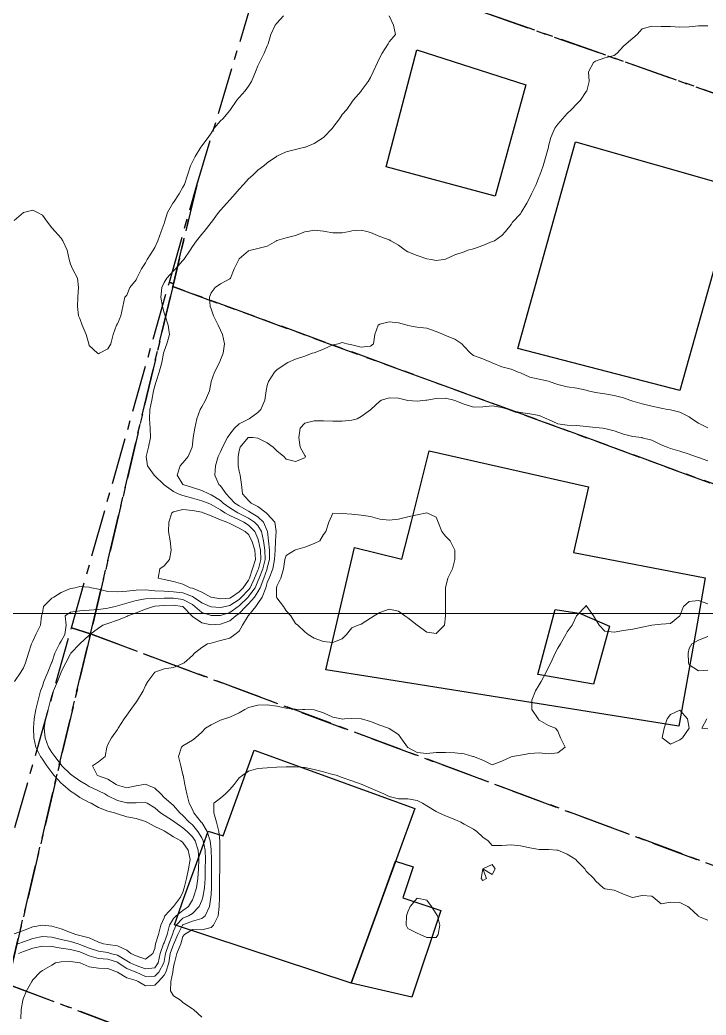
# Model space of a CAD drawing. Header units: centimetres. Extents: x 0 to 642158, y -847 to 649707.
# Drawn here: x 617885.6 to 617922.2, y 621166 to 621219 of the extents above; entities that cross this region are included whole.
import ezdxf

# ---------------------------------------------------------------- set-up
doc = ezdxf.new("R2010")
doc.units = ezdxf.units.CM
doc.header["$MEASUREMENT"] = 0
doc.linetypes.add('CENTERX2', pattern=[4, 2.5, -0.5, 0.5, -0.5])
doc.layers.add('MEV_grille', color=254, linetype='Continuous', lineweight=9)
doc.layers.add('WAL_topographie 0.5', color=253, linetype='Continuous', lineweight=20)
doc.layers.add('SPW_batiments', color=7, linetype='Continuous')
doc.layers.add('SPW_parcellaire cadastral', color=7, linetype='CENTERX2', lineweight=25, true_color=0xff0542)

# ---------------------------------------------------------------- blocks, each defined once
blk = doc.blocks.new('*U114')
at = {"layer": 'MEV_grille', "transparency": 33554687}
blk.add_lwpolyline([(-1338.461, 0), (1338.461, 0)], dxfattribs=at)
blk = doc.blocks.new('*U115')
at = {"layer": 'MEV_grille', "color": 0, "linetype": 'ByBlock', "lineweight": -2, "transparency": 16777216}
blk.add_blockref('*U114', (0, -1200), dxfattribs=at)

msp = doc.modelspace()

# ---------------------------------------------------------------- linework, layer by layer
at = {"layer": 'SPW_batiments'}
for points in [[(617912.541, 621215.564), (617910.908, 621209.63), (617905.091, 621211.196), (617906.724, 621217.429), (617912.541, 621215.564)], [(617923.792, 621210.065), (617920.759, 621199.265), (617912.109, 621201.497), (617915.191, 621212.53), (617923.792, 621210.065)], [(617915.081, 621190.621), (617922.105, 621189.274), (617921.598, 621186.416), (617920.702, 621181.368), (617913.252, 621182.553), (617904.347, 621183.969), (617901.875, 621184.362), (617903.407, 621190.884), (617905.927, 621190.265), (617906.433, 621192.28), (617907.377, 621196.042), (617915.875, 621194.124), (617915.081, 621190.621)], [(617915.125, 621187.435), (617915.394, 621187.397), (617916.994, 621186.697), (617916.145, 621183.597), (617913.175, 621184.114), (617914.094, 621187.58), (617915.125, 621187.435)], [(617906.612, 621176.979), (617904.796, 621171.996), (617903.23, 621167.663), (617893.796, 621170.778), (617894.01, 621171.379), (617894.229, 621171.995), (617895.414, 621175.261), (617895.596, 621175.762), (617896.396, 621175.512), (617898.045, 621180.078), (617906.612, 621176.979)], [(617905.59, 621174.174), (617906.526, 621173.856), (617905.977, 621172.209), (617908.003, 621171.533), (617906.466, 621166.919), (617903.23, 621167.663), (617904.796, 621171.996), (617905.59, 621174.174)]]:
    msp.add_lwpolyline(points, dxfattribs=at)
at = {"layer": 'SPW_parcellaire cadastral'}
for points in [[(617943.217, 621207.865), (617898.961, 621223.414), (617903.723, 621239.607), (617950.76, 621226.214)], [(617935.661, 621189.483), (617893.704, 621204.806), (617893.74, 621204.957), (617894.986, 621210.211), (617898.961, 621223.414), (617943.217, 621207.865)], [(617893.74, 621204.957), (617893.524, 621205.043), (617894.986, 621210.211), (617893.74, 621204.957)], [(617893.74, 621204.957), (617893.704, 621204.806), (617889.316, 621186.281), (617888.304, 621186.608), (617893.524, 621205.043), (617893.74, 621204.957)], [(617928.377, 621171.764), (617889.316, 621186.281), (617893.704, 621204.806), (617935.661, 621189.483)], [(617883.109, 621168.26), (617888.304, 621186.608), (617889.316, 621186.281), (617884.885, 621167.609), (617883.109, 621168.26)], [(617921.073, 621153.996), (617884.885, 621167.609), (617889.316, 621186.281), (617928.377, 621171.764)], [(617913.791, 621136.281), (617880.454, 621148.92), (617884.885, 621167.609), (617921.073, 621153.996)]]:
    msp.add_lwpolyline(points, dxfattribs=at)
at = {"layer": 'WAL_topographie 0.5'}
for points in [[(617885.25, 621208.337), (617885.75, 621208.75), (617885.75, 621208.75), (617886.25, 621208.89), (617886.483, 621208.75), (617886.75, 621208.612), (617887.026, 621208.25), (617887.25, 621207.946), (617887.427, 621207.75), (617887.75, 621207.38), (617887.847, 621207.25), (617888.068, 621206.75), (617888.185, 621206.25), (617888.25, 621206), (617888.355, 621205.75), (617888.625, 621205.25), (617888.675, 621204.75), (617888.638, 621204.25), (617888.622, 621203.75), (617888.686, 621203.25), (617888.75, 621203.1), (617888.88, 621202.75), (617889.083, 621202.25), (617889.221, 621201.75), (617889.25, 621201.662), (617889.687, 621201.25), (617889.75, 621201.22), (617889.796, 621201.25), (617890.25, 621201.483), (617890.399, 621201.75), (617890.534, 621202.25), (617890.706, 621202.75), (617890.75, 621202.826), (617890.942, 621203.25), (617891.045, 621203.75), (617891.144, 621204.25), (617891.25, 621204.347), (617891.417, 621204.75), (617891.75, 621205.17), (617891.781, 621205.25), (617892.04, 621205.75), (617892.25, 621206.077), (617892.341, 621206.25), (617892.657, 621206.75), (617892.75, 621206.891), (617892.903, 621207.25), (617893.086, 621207.75), (617893.25, 621208.177), (617893.27, 621208.25), (617893.43, 621208.75), (617893.716, 621209.25), (617893.75, 621209.296), (617894.052, 621209.75), (617894.25, 621210.114), (617894.326, 621210.25), (617894.487, 621210.75), (617894.655, 621211.25), (617894.75, 621211.458), (617894.898, 621211.75), (617895.195, 621212.25), (617895.25, 621212.321), (617895.59, 621212.75), (617895.75, 621212.986), (617895.923, 621213.25), (617896.25, 621213.641), (617896.372, 621213.75), (617896.75, 621214.199), (617896.792, 621214.25), (617897.115, 621214.75), (617897.25, 621214.894), (617897.563, 621215.25), (617897.75, 621215.495), (617897.909, 621215.75), (617898.116, 621216.25), (617898.25, 621216.578), (617898.332, 621216.75), (617898.589, 621217.25), (617898.75, 621217.641), (617898.787, 621217.75), (617898.942, 621218.25), (617899.171, 621218.75), (617899.25, 621218.855), (617899.612, 621219.25)], [(617885.267, 621183.75), (617885.6, 621184.25), (617885.75, 621184.473), (617885.857, 621184.75), (617886.005, 621185.25), (617886.165, 621185.75), (617886.25, 621185.906), (617886.403, 621186.25), (617886.653, 621186.75), (617886.701, 621187.25), (617886.75, 621187.385), (617886.815, 621187.75), (617887.25, 621188.187), (617887.358, 621188.25), (617887.75, 621188.487), (617888.25, 621188.701), (617888.492, 621188.75), (617888.75, 621188.816), (617889.25, 621188.783), (617889.369, 621188.75), (617889.75, 621188.664), (617890.25, 621188.55), (617890.75, 621188.536), (617891.25, 621188.569), (617891.75, 621188.624), (617892.25, 621188.632), (617892.75, 621188.584), (617893.25, 621188.558), (617893.75, 621188.536), (617894.25, 621188.472), (617894.75, 621188.286), (617894.809, 621188.25), (617895.25, 621187.943), (617895.696, 621187.75), (617895.75, 621187.728), (617896.25, 621187.688), (617896.511, 621187.75), (617896.75, 621187.804), (617897.25, 621188.124), (617897.38, 621188.25), (617897.75, 621188.627), (617897.84, 621188.75), (617898.057, 621189.25), (617898.25, 621189.686), (617898.275, 621189.75), (617898.409, 621190.25), (617898.384, 621190.75), (617898.282, 621191.25), (617898.25, 621191.369), (617898.082, 621191.75), (617897.75, 621192.087), (617897.491, 621192.25), (617897.25, 621192.371), (617896.75, 621192.604), (617896.483, 621192.75), (617896.25, 621192.901), (617895.75, 621193.187), (617895.597, 621193.25), (617895.25, 621193.38), (617894.75, 621193.53), (617894.25, 621193.657), (617894.001, 621193.75), (617893.75, 621193.873), (617893.25, 621194.234), (617893.227, 621194.25), (617892.75, 621194.719), (617892.713, 621194.75), (617892.362, 621195.25), (617892.284, 621195.75), (617892.408, 621196.25), (617892.51, 621196.75), (617892.505, 621197.25), (617892.467, 621197.75), (617892.485, 621198.25), (617892.581, 621198.75), (617892.686, 621199.25), (617892.75, 621199.512), (617892.813, 621199.75), (617892.987, 621200.25), (617893.116, 621200.75), (617893.214, 621201.25), (617893.25, 621201.361), (617893.382, 621201.75), (617893.534, 621202.25), (617893.466, 621202.75), (617893.298, 621203.25), (617893.25, 621203.401), (617893.163, 621203.75), (617893.077, 621204.25), (617893.118, 621204.75), (617893.25, 621205.024), (617893.392, 621205.25), (617893.75, 621205.643), (617893.86, 621205.75), (617894.25, 621206.205), (617894.29, 621206.25), (617894.632, 621206.75), (617894.75, 621206.947), (617894.966, 621207.25), (617895.25, 621207.608), (617895.375, 621207.75), (617895.75, 621208.228), (617895.766, 621208.25), (617896.151, 621208.75), (617896.25, 621208.875), (617896.582, 621209.25), (617896.75, 621209.435), (617897.034, 621209.75), (617897.25, 621210.007), (617897.471, 621210.25), (617897.75, 621210.554), (617897.972, 621210.75), (617898.25, 621211.007), (617898.556, 621211.25), (617898.75, 621211.412), (617899.236, 621211.75), (617899.25, 621211.759), (617899.75, 621211.991), (617900.25, 621212.119), (617900.75, 621212.238), (617900.793, 621212.25), (617901.25, 621212.43), (617901.75, 621212.75), (617901.75, 621212.75), (617902.229, 621213.25), (617902.25, 621213.283), (617902.591, 621213.75), (617902.75, 621213.983), (617902.995, 621214.25), (617903.25, 621214.637), (617903.337, 621214.75), (617903.75, 621215.235), (617903.761, 621215.25), (617904.123, 621215.75), (617904.25, 621215.953), (617904.395, 621216.25), (617904.625, 621216.75), (617904.75, 621217.029), (617904.869, 621217.25), (617905.189, 621217.75), (617905.25, 621217.867), (617905.579, 621218.25), (617905.471, 621218.75), (617905.25, 621219.25)], [(617885.25, 621170.294), (617885.75, 621170.476), (617886.25, 621170.663), (617886.75, 621170.749), (617887.25, 621170.7), (617887.75, 621170.549), (617888.25, 621170.358), (617888.528, 621170.25), (617888.75, 621170.208), (617889.25, 621170.069), (617889.75, 621169.838), (617890.004, 621169.75), (617890.25, 621169.72), (617890.75, 621169.652), (617891.25, 621169.422), (617891.471, 621169.25), (617891.75, 621169.124), (617892.25, 621168.937), (617892.64, 621169.25), (617892.75, 621169.514), (617892.785, 621169.75), (617892.949, 621170.25), (617893.076, 621170.75), (617893.25, 621171.145), (617893.28, 621171.25), (617893.75, 621171.749), (617893.751, 621171.75), (617894.127, 621172.25), (617894.25, 621172.504), (617894.316, 621172.75), (617894.437, 621173.25), (617894.548, 621173.75), (617894.63, 621174.25), (617894.533, 621174.75), (617894.25, 621175.167), (617894.135, 621175.25), (617893.75, 621175.462), (617893.309, 621175.75), (617893.25, 621175.779), (617892.75, 621176.006), (617892.324, 621176.25), (617892.25, 621176.288), (617891.75, 621176.433), (617891.25, 621176.532), (617890.75, 621176.691), (617890.599, 621176.75), (617890.25, 621176.839), (617889.75, 621177.022), (617889.345, 621177.25), (617889.25, 621177.298), (617888.75, 621177.552), (617888.483, 621177.75), (617888.25, 621177.897), (617887.842, 621178.25), (617887.75, 621178.322), (617887.362, 621178.75), (617887.25, 621178.893), (617886.998, 621179.25), (617886.75, 621179.609), (617886.654, 621179.75), (617886.41, 621180.25), (617886.3, 621180.75), (617886.273, 621181.25), (617886.31, 621181.75), (617886.409, 621182.25), (617886.526, 621182.75), (617886.65, 621183.25), (617886.75, 621183.505), (617886.835, 621183.75), (617887.037, 621184.25), (617887.244, 621184.75), (617887.25, 621184.766), (617887.422, 621185.25), (617887.668, 621185.75), (617887.75, 621185.905), (617887.949, 621186.25), (617888.013, 621186.75), (617887.972, 621187.25), (617888.25, 621187.438), (617888.75, 621187.509), (617889.25, 621187.552), (617889.75, 621187.587), (617890.25, 621187.66), (617890.635, 621187.75), (617890.75, 621187.776), (617891.25, 621187.918), (617891.75, 621188.06), (617892.25, 621188.158), (617892.75, 621188.181), (617893.25, 621188.191), (617893.75, 621188.195), (617894.25, 621188.119), (617894.75, 621187.848), (617894.883, 621187.75), (617895.25, 621187.427), (617895.75, 621187.263), (617896.25, 621187.273), (617896.75, 621187.43), (617897.192, 621187.75), (617897.25, 621187.788), (617897.729, 621188.25), (617897.75, 621188.272), (617898.099, 621188.75), (617898.25, 621189.093), (617898.315, 621189.25), (617898.506, 621189.75), (617898.631, 621190.25), (617898.612, 621190.75), (617898.537, 621191.25), (617898.441, 621191.75), (617898.25, 621192.066), (617898.07, 621192.25), (617897.75, 621192.465), (617897.25, 621192.712), (617897.176, 621192.75), (617896.75, 621193.005), (617896.399, 621193.25), (617896.25, 621193.401), (617895.75, 621193.706), (617895.621, 621193.75), (617895.25, 621193.928), (617894.75, 621194.089), (617894.25, 621194.246), (617894.242, 621194.25), (617893.942, 621194.75), (617894.109, 621195.25), (617894.25, 621195.414), (617894.536, 621195.75), (617894.734, 621196.25), (617894.75, 621196.381), (617894.795, 621196.75), (617894.875, 621197.25), (617894.99, 621197.75), (617895.176, 621198.25), (617895.25, 621198.391), (617895.455, 621198.75), (617895.664, 621199.25), (617895.75, 621199.726), (617895.754, 621199.75), (617895.929, 621200.25), (617896.193, 621200.75), (617896.25, 621200.899), (617896.386, 621201.25), (617896.458, 621201.75), (617896.351, 621202.25), (617896.25, 621202.477), (617896.122, 621202.75), (617895.886, 621203.25), (617895.75, 621203.612), (617895.707, 621203.75), (617895.659, 621204.25), (617895.75, 621204.472), (617895.967, 621204.75), (617896.25, 621204.947), (617896.75, 621205.219), (617896.784, 621205.25), (617896.976, 621205.75), (617897.223, 621206.25), (617897.25, 621206.281), (617897.75, 621206.708), (617897.864, 621206.75), (617898.25, 621206.838), (617898.75, 621206.963), (617899.231, 621207.25), (617899.25, 621207.258), (617899.75, 621207.404), (617900.25, 621207.524), (617900.75, 621207.722), (617900.9, 621207.75), (617901.25, 621207.813), (617901.75, 621207.766), (617901.833, 621207.75), (617902.25, 621207.681), (617902.75, 621207.67), (617903.139, 621207.75), (617903.25, 621207.777), (617903.75, 621207.818), (617904.05, 621207.75), (617904.25, 621207.694), (617904.75, 621207.474), (617905.25, 621207.294), (617905.346, 621207.25), (617905.75, 621207.015), (617906.097, 621206.75), (617906.25, 621206.668), (617906.75, 621206.464), (617907.25, 621206.293), (617907.484, 621206.25), (617907.75, 621206.203), (617908.15, 621206.25), (617908.25, 621206.27), (617908.75, 621206.505), (617909.25, 621206.665), (617909.45, 621206.75), (617909.75, 621206.813), (617910.25, 621206.996), (617910.75, 621207.203), (617910.862, 621207.25), (617911.25, 621207.534), (617911.446, 621207.75), (617911.75, 621208.113), (617911.832, 621208.25), (617912.25, 621208.689), (617912.287, 621208.75), (617912.584, 621209.25), (617912.75, 621209.566), (617912.842, 621209.75), (617913.081, 621210.25), (617913.25, 621210.676), (617913.288, 621210.75), (617913.457, 621211.25), (617913.609, 621211.75), (617913.741, 621212.25), (617913.75, 621212.302), (617913.863, 621212.75), (617914.088, 621213.25), (617914.25, 621213.466), (617914.498, 621213.75), (617914.75, 621214.043), (617914.967, 621214.25), (617915.25, 621214.555), (617915.461, 621214.75), (617915.75, 621215.206), (617915.784, 621215.25), (617915.911, 621215.75), (617915.875, 621216.25), (617916.15, 621216.75), (617916.25, 621216.833), (617916.75, 621217.01), (617917.25, 621217.125), (617917.401, 621217.25), (617917.75, 621217.621), (617917.883, 621217.75), (617918.25, 621218.047), (617918.477, 621218.25), (617918.75, 621218.55), (617919.25, 621218.689), (617919.75, 621218.681), (617920.25, 621218.672), (617920.75, 621218.649), (617921.25, 621218.665), (617921.75, 621218.716), (617922.25, 621218.708)], [(617885.447, 621169.75), (617885.75, 621169.86), (617886.25, 621170.033), (617886.75, 621170.14), (617887.25, 621170.117), (617887.75, 621169.985), (617888.25, 621169.874), (617888.655, 621169.75), (617888.75, 621169.723), (617889.25, 621169.525), (617889.75, 621169.366), (617890.25, 621169.293), (617890.382, 621169.25), (617890.75, 621169.148), (617891.25, 621168.857), (617891.429, 621168.75), (617891.75, 621168.601), (617892.25, 621168.416), (617892.75, 621168.48), (617892.921, 621168.75), (617893.03, 621169.25), (617893.212, 621169.75), (617893.25, 621169.817), (617893.41, 621170.25), (617893.532, 621170.75), (617893.75, 621171.113), (617893.886, 621171.25), (617894.25, 621171.536), (617894.546, 621171.75), (617894.75, 621172.111), (617894.814, 621172.25), (617894.969, 621172.75), (617895.05, 621173.25), (617895.084, 621173.75), (617895.103, 621174.25), (617895.069, 621174.75), (617894.896, 621175.25), (617894.75, 621175.471), (617894.466, 621175.75), (617894.25, 621175.947), (617893.815, 621176.25), (617893.75, 621176.304), (617893.25, 621176.621), (617893.057, 621176.75), (617892.75, 621177.009), (617892.332, 621177.25), (617892.25, 621177.294), (617891.75, 621177.278), (617891.25, 621177.27), (617890.75, 621177.406), (617890.25, 621177.654), (617890.085, 621177.75), (617889.75, 621177.921), (617889.25, 621178.151), (617889.084, 621178.25), (617888.75, 621178.454), (617888.315, 621178.75), (617888.25, 621178.804), (617887.79, 621179.25), (617887.75, 621179.302), (617887.409, 621179.75), (617887.25, 621179.967), (617887.082, 621180.25), (617886.907, 621180.75), (617886.851, 621181.25), (617886.924, 621181.75), (617887.052, 621182.25), (617887.179, 621182.75), (617887.25, 621182.996), (617887.353, 621183.25), (617887.563, 621183.75), (617887.747, 621184.25), (617887.75, 621184.257), (617888.008, 621184.75), (617888.25, 621185.229), (617888.27, 621185.25), (617888.75, 621185.75), (617888.75, 621185.75), (617889.25, 621186.218), (617889.282, 621186.25), (617889.75, 621186.595), (617889.982, 621186.75), (617890.25, 621186.847), (617890.75, 621187.022), (617891.25, 621187.219), (617891.312, 621187.25), (617891.75, 621187.412), (617892.25, 621187.607), (617892.675, 621187.75), (617892.75, 621187.762), (617893.25, 621187.802), (617893.75, 621187.825), (617894.226, 621187.75), (617894.25, 621187.74), (617894.715, 621187.25), (617894.75, 621187.216), (617895.25, 621186.87), (617895.75, 621186.773), (617896.25, 621186.811), (617896.75, 621186.985), (617897.072, 621187.25), (617897.25, 621187.372), (617897.598, 621187.75), (617897.75, 621187.896), (617898.068, 621188.25), (617898.25, 621188.531), (617898.373, 621188.75), (617898.56, 621189.25), (617898.737, 621189.75), (617898.75, 621189.804), (617898.874, 621190.25), (617898.867, 621190.75), (617898.812, 621191.25), (617898.763, 621191.75), (617898.75, 621191.78), (617898.552, 621192.25), (617898.25, 621192.533), (617897.883, 621192.75), (617897.75, 621192.834), (617897.25, 621193.107), (617897.012, 621193.25), (617896.75, 621193.542), (617896.546, 621193.75), (617896.25, 621194.18), (617896.157, 621194.25), (617895.944, 621194.75), (617895.986, 621195.25), (617896.12, 621195.75), (617896.25, 621195.997), (617896.365, 621196.25), (617896.626, 621196.75), (617896.75, 621196.934), (617896.998, 621197.25), (617897.25, 621197.495), (617897.75, 621197.743), (617897.783, 621197.75), (617898.25, 621198.095), (617898.41, 621198.25), (617898.609, 621198.75), (617898.681, 621199.25), (617898.75, 621199.531), (617898.808, 621199.75), (617899.135, 621200.25), (617899.25, 621200.374), (617899.75, 621200.711), (617899.839, 621200.75), (617900.25, 621200.928), (617900.75, 621201.099), (617901.15, 621201.25), (617901.25, 621201.28), (617901.75, 621201.466), (617902.25, 621201.696), (617902.521, 621201.75), (617902.75, 621201.821), (617902.989, 621201.75), (617903.25, 621201.692), (617903.75, 621201.577), (617904.25, 621201.638), (617904.417, 621201.75), (617904.482, 621202.25), (617904.66, 621202.75), (617904.75, 621202.799), (617905.25, 621202.926), (617905.75, 621202.875), (617906.214, 621202.75), (617906.25, 621202.739), (617906.75, 621202.642), (617907.25, 621202.582), (617907.75, 621202.415), (617908.148, 621202.25), (617908.25, 621202.206), (617908.75, 621202), (617909.132, 621201.75), (617909.25, 621201.615), (617909.585, 621201.25), (617909.75, 621201.132), (617910.25, 621200.954), (617910.715, 621200.75), (617910.75, 621200.735), (617911.25, 621200.53), (617911.75, 621200.405), (617912.134, 621200.25), (617912.25, 621200.199), (617912.75, 621199.975), (617913.25, 621199.867), (617913.75, 621199.761), (617913.777, 621199.75), (617914.25, 621199.582), (617914.75, 621199.453), (617915.25, 621199.396), (617915.75, 621199.288), (617915.87, 621199.25), (617916.25, 621199.167), (617916.75, 621199.085), (617917.25, 621199.004), (617917.75, 621198.878), (617918.081, 621198.75), (617918.25, 621198.698), (617918.75, 621198.555), (617919.25, 621198.437), (617919.75, 621198.327), (617920.101, 621198.25), (617920.25, 621198.226), (617920.75, 621198.112), (617921.25, 621197.861), (617921.39, 621197.75), (617921.75, 621197.526), (617922.25, 621197.28)], [(617885.471, 621169.25), (617885.75, 621169.351), (617886.25, 621169.522), (617886.75, 621169.624), (617887.25, 621169.609), (617887.75, 621169.529), (617888.25, 621169.463), (617888.75, 621169.334), (617888.954, 621169.25), (617889.25, 621169.11), (617889.75, 621168.984), (617890.25, 621168.942), (617890.75, 621168.78), (617890.798, 621168.75), (617891.25, 621168.449), (617891.728, 621168.25), (617891.75, 621168.239), (617892.25, 621168.007), (617892.75, 621168.03), (617892.959, 621168.25), (617893.235, 621168.75), (617893.25, 621168.819), (617893.323, 621169.25), (617893.493, 621169.75), (617893.692, 621170.25), (617893.75, 621170.429), (617893.879, 621170.75), (617894.25, 621171.123), (617894.55, 621171.25), (617894.75, 621171.383), (617895.122, 621171.75), (617895.25, 621172.064), (617895.309, 621172.25), (617895.405, 621172.75), (617895.437, 621173.25), (617895.443, 621173.75), (617895.446, 621174.25), (617895.429, 621174.75), (617895.323, 621175.25), (617895.25, 621175.41), (617895.043, 621175.75), (617894.75, 621176.099), (617894.585, 621176.25), (617894.25, 621176.609), (617894.079, 621176.75), (617893.75, 621177.126), (617893.597, 621177.25), (617893.25, 621177.567), (617893.062, 621177.75), (617892.75, 621178.059), (617892.284, 621178.25), (617892.25, 621178.269), (617892.162, 621178.25), (617891.75, 621178.184), (617891.25, 621178.085), (617890.75, 621178.216), (617890.682, 621178.25), (617890.25, 621178.545), (617889.75, 621178.715), (617889.667, 621178.75), (617889.429, 621179.25), (617889.75, 621179.461), (617890.093, 621179.75), (617890.186, 621180.25), (617890.25, 621180.394), (617890.434, 621180.75), (617890.75, 621181.18), (617890.795, 621181.25), (617891.11, 621181.75), (617891.25, 621181.955), (617891.462, 621182.25), (617891.75, 621182.652), (617891.817, 621182.75), (617892.13, 621183.25), (617892.25, 621183.529), (617892.379, 621183.75), (617892.75, 621184.25), (617892.75, 621184.25), (617893.25, 621184.421), (617893.75, 621184.5), (617894.25, 621184.701), (617894.316, 621184.75), (617894.75, 621185.129), (617894.86, 621185.25), (617895.25, 621185.566), (617895.557, 621185.75), (617895.75, 621185.799), (617896.25, 621185.932), (617896.75, 621186.056), (617897.017, 621186.25), (617897.25, 621186.425), (617897.43, 621186.75), (617897.731, 621187.25), (617897.75, 621187.271), (617898.128, 621187.75), (617898.25, 621187.9), (617898.478, 621188.25), (617898.667, 621188.75), (617898.75, 621189.028), (617898.853, 621189.25), (617899.051, 621189.75), (617899.138, 621190.25), (617899.162, 621190.75), (617899.186, 621191.25), (617899.219, 621191.75), (617899.145, 621192.25), (617898.75, 621192.69), (617898.682, 621192.75), (617898.25, 621193.071), (617897.889, 621193.25), (617897.75, 621193.397), (617897.432, 621193.75), (617897.371, 621194.25), (617897.294, 621194.75), (617897.25, 621194.958), (617897.195, 621195.25), (617897.188, 621195.75), (617897.25, 621196.051), (617897.296, 621196.25), (617897.727, 621196.75), (617897.75, 621196.764), (617897.974, 621196.75), (617898.25, 621196.73), (617898.75, 621196.468), (617899.069, 621196.25), (617899.25, 621196.05), (617899.624, 621195.75), (617899.75, 621195.607), (617900.25, 621195.478), (617900.75, 621195.668), (617900.782, 621195.75), (617900.75, 621195.803), (617900.509, 621196.25), (617900.433, 621196.75), (617900.496, 621197.25), (617900.75, 621197.53), (617901.25, 621197.652), (617901.75, 621197.653), (617902.25, 621197.636), (617902.75, 621197.634), (617903.25, 621197.685), (617903.548, 621197.75), (617903.75, 621197.875), (617904.25, 621198.234), (617904.269, 621198.25), (617904.75, 621198.691), (617904.842, 621198.75), (617905.25, 621198.872), (617905.75, 621198.857), (617906.169, 621198.75), (617906.25, 621198.729), (617906.75, 621198.689), (617907.197, 621198.75), (617907.25, 621198.756), (617907.75, 621198.845), (617908.25, 621198.848), (617908.692, 621198.75), (617908.75, 621198.735), (617909.25, 621198.538), (617909.75, 621198.385), (617910.25, 621198.395), (617910.75, 621198.445), (617911.25, 621198.366), (617911.611, 621198.25), (617911.75, 621198.2), (617912.25, 621198.09), (617912.75, 621198.026), (617913.25, 621197.924), (617913.665, 621197.75), (617913.75, 621197.712), (617914.25, 621197.488), (617914.75, 621197.416), (617915.25, 621197.398), (617915.75, 621197.346), (617916.25, 621197.29), (617916.643, 621197.25), (617916.75, 621197.237), (617917.25, 621197.12), (617917.75, 621196.945), (617918.25, 621196.812), (617918.721, 621196.75), (617918.75, 621196.745), (617919.25, 621196.625), (617919.75, 621196.371), (617920.074, 621196.25), (617920.25, 621196.18), (617920.75, 621196.027), (617921.25, 621195.862), (617921.595, 621195.75), (617921.75, 621195.693), (617922.25, 621195.513)], [(617896.75, 621188.198), (617896.837, 621188.25), (617897.25, 621188.532), (617897.463, 621188.75), (617897.75, 621189.148), (617897.794, 621189.25), (617897.951, 621189.75), (617898.124, 621190.25), (617898.077, 621190.75), (617897.921, 621191.25), (617897.75, 621191.593), (617897.568, 621191.75), (617897.25, 621191.931), (617896.75, 621192.172), (617896.589, 621192.25), (617896.25, 621192.374), (617895.75, 621192.579), (617895.326, 621192.75), (617895.25, 621192.773), (617894.75, 621192.868), (617894.25, 621192.914), (617893.75, 621192.795), (617893.661, 621192.75), (617893.503, 621192.25), (617893.485, 621191.75), (617893.56, 621191.25), (617893.618, 621190.75), (617893.524, 621190.25), (617893.25, 621189.913), (617893.019, 621189.75), (617892.936, 621189.25), (617893.25, 621189.182), (617893.75, 621189.081), (617894.25, 621188.933), (617894.637, 621188.75), (617894.75, 621188.726), (617895.25, 621188.519), (617895.736, 621188.25), (617895.75, 621188.244), (617896.25, 621188.155), (617896.75, 621188.198)], [(617902.967, 621186.25), (617902.75, 621186.018), (617902.25, 621185.819), (617901.75, 621185.875), (617901.25, 621186.052), (617900.922, 621186.25), (617900.75, 621186.387), (617900.378, 621186.75), (617900.25, 621186.833), (617899.995, 621187.25), (617899.75, 621187.52), (617899.613, 621187.75), (617899.25, 621188.212), (617899.238, 621188.25), (617899.232, 621188.75), (617899.25, 621188.831), (617899.473, 621189.25), (617899.608, 621189.75), (617899.686, 621190.25), (617899.75, 621190.459), (617900.22, 621190.75), (617900.25, 621190.763), (617900.75, 621190.906), (617901.25, 621191.104), (617901.55, 621191.25), (617901.75, 621191.583), (617901.875, 621191.75), (617902.032, 621192.25), (617902.25, 621192.722), (617902.75, 621192.7), (617903.25, 621192.675), (617903.75, 621192.617), (617904.25, 621192.547), (617904.75, 621192.398), (617905.25, 621192.346), (617905.75, 621192.407), (617906.25, 621192.524), (617906.75, 621192.633), (617907.25, 621192.737), (617907.75, 621192.519), (617907.863, 621192.25), (617908.063, 621191.75), (617908.25, 621191.5), (617908.5, 621191.25), (617908.75, 621190.75), (617908.75, 621190.75), (617908.75, 621190.25), (617908.75, 621190.25), (617908.625, 621189.75), (617908.375, 621189.25), (617908.25, 621188.75), (617908.25, 621188.25), (617908.25, 621187.75), (617908.25, 621187.25), (617908.25, 621187.249), (617908.2, 621186.75), (617907.75, 621186.3), (617907.25, 621186.375), (617906.75, 621186.75), (617906.75, 621186.75), (617906.25, 621187.135), (617906.083, 621187.25), (617905.75, 621187.5), (617905.25, 621187.603), (617904.75, 621187.43), (617904.45, 621187.25), (617904.25, 621187.13), (617903.75, 621186.8), (617903.6, 621186.75), (617903.25, 621186.604), (617902.967, 621186.25)], [(617885.594, 621165.75), (617885.62, 621166.25), (617885.705, 621166.75), (617885.75, 621166.867), (617885.905, 621167.25), (617886.189, 621167.75), (617886.25, 621167.832), (617886.625, 621168.25), (617886.75, 621168.333), (617887.25, 621168.621), (617887.453, 621168.75), (617887.75, 621168.801), (617888.25, 621168.817), (617888.75, 621168.752), (617888.759, 621168.75), (617889.25, 621168.528), (617889.75, 621168.456), (617890.25, 621168.434), (617890.75, 621168.25), (617890.75, 621168.25), (617891.25, 621167.942), (617891.75, 621167.795), (617891.859, 621167.75), (617892.25, 621167.513), (617892.75, 621167.545), (617892.941, 621167.75), (617893.25, 621168.084), (617893.344, 621168.25), (617893.503, 621168.75), (617893.576, 621169.25), (617893.75, 621169.726), (617893.763, 621169.75), (617893.982, 621170.25), (617894.229, 621170.75), (617894.25, 621170.772), (617894.75, 621170.966), (617895.25, 621171.109), (617895.43, 621171.25), (617895.66, 621171.75), (617895.74, 621172.25), (617895.75, 621172.398), (617895.774, 621172.75), (617895.779, 621173.25), (617895.77, 621173.75), (617895.765, 621174.25), (617895.756, 621174.75), (617895.75, 621174.794), (617895.701, 621175.25), (617895.539, 621175.75), (617895.25, 621176.221), (617895.227, 621176.25), (617894.832, 621176.75), (617894.75, 621176.914), (617894.579, 621177.25), (617894.456, 621177.75), (617894.347, 621178.25), (617894.254, 621178.75), (617894.25, 621178.772), (617894.129, 621179.25), (617894.019, 621179.75), (617894.169, 621180.25), (617894.25, 621180.319), (617894.75, 621180.61), (617894.921, 621180.75), (617895.25, 621181.053), (617895.453, 621181.25), (617895.75, 621181.443), (617896.25, 621181.684), (617896.461, 621181.75), (617896.75, 621181.852), (617897.25, 621182.08), (617897.552, 621182.25), (617897.75, 621182.356), (617898.25, 621182.476), (617898.75, 621182.503), (617899.25, 621182.427), (617899.75, 621182.319), (617900.25, 621182.263), (617900.625, 621182.25), (617900.75, 621182.246), (617901.25, 621182.233), (617901.75, 621182.082), (617902.25, 621181.842), (617902.71, 621181.75), (617902.75, 621181.744), (617902.861, 621181.75), (617903.25, 621181.778), (617903.75, 621181.758), (617903.775, 621181.75), (617904.25, 621181.614), (617904.75, 621181.426), (617905.206, 621181.25), (617905.25, 621181.232), (617905.75, 621180.914), (617905.876, 621180.75), (617906.233, 621180.25), (617906.25, 621180.235), (617906.75, 621179.953), (617907.25, 621179.901), (617907.75, 621179.954), (617908.25, 621179.968), (617908.75, 621179.939), (617909.25, 621179.882), (617909.713, 621179.75), (617909.75, 621179.741), (617910.25, 621179.549), (617910.75, 621179.303), (617911.25, 621179.492), (617911.75, 621179.738), (617911.833, 621179.75), (617912.25, 621179.814), (617912.75, 621179.906), (617913.25, 621179.944), (617913.75, 621179.884), (617914.25, 621179.946), (617914.636, 621180.25), (617914.385, 621180.75), (617914.25, 621181.1), (617914.125, 621181.25), (617913.75, 621181.4), (617913.25, 621181.691), (617913.199, 621181.75), (617912.862, 621182.25), (617912.858, 621182.75), (617913.045, 621183.25), (617913.25, 621183.561), (617913.354, 621183.75), (617913.615, 621184.25), (617913.75, 621184.508), (617913.866, 621184.75), (617914.103, 621185.25), (617914.25, 621185.528), (617914.381, 621185.75), (617914.664, 621186.25), (617914.75, 621186.395), (617915.015, 621186.75), (617915.242, 621187.25), (617915.25, 621187.269), (617915.713, 621187.75), (617915.75, 621187.796), (617915.796, 621187.75), (617916.146, 621187.25), (617916.25, 621187.071), (617916.446, 621186.75), (617916.75, 621186.432), (617917.25, 621186.375), (617917.75, 621186.458), (617918.25, 621186.542), (617918.75, 621186.65), (617919.25, 621186.75), (617919.25, 621186.75), (617919.75, 621186.81), (617920.25, 621186.841), (617920.75, 621187.25), (617920.75, 621187.25), (617920.95, 621187.75), (617921.25, 621188.006), (617921.75, 621188.06), (617922.25, 621187.893)], [(617922.25, 621186.143), (617921.75, 621185.953), (617921.393, 621185.75), (617921.25, 621185.5), (617921.192, 621185.25), (617921.205, 621184.75), (617921.25, 621184.641), (617921.75, 621184.313), (617922.25, 621184.35)], [(617920.75, 621180.641), (617920.902, 621180.75), (617921.25, 621181.25), (617921.162, 621181.75), (617920.75, 621182.217), (617920.25, 621181.98), (617920.078, 621181.75), (617919.919, 621181.25), (617919.811, 621180.75), (617920.25, 621180.41), (617920.75, 621180.641)], [(617922.187, 621181.75), (617921.917, 621181.25), (617922.25, 621181.226)], [(617895.25, 621165.85), (617894.82, 621166.25), (617894.75, 621166.288), (617894.25, 621166.637), (617894.111, 621166.75), (617893.75, 621166.985), (617893.59, 621167.25), (617893.597, 621167.75), (617893.712, 621168.25), (617893.75, 621168.551), (617893.797, 621168.75), (617893.925, 621169.25), (617894.133, 621169.75), (617894.25, 621170.145), (617894.326, 621170.25), (617894.75, 621170.513), (617895.25, 621170.499), (617895.75, 621170.632), (617895.88, 621170.75), (617896.128, 621171.25), (617896.189, 621171.75), (617896.199, 621172.25), (617896.2, 621172.75), (617896.205, 621173.25), (617896.21, 621173.75), (617896.216, 621174.25), (617896.224, 621174.75), (617896.215, 621175.25), (617896.159, 621175.75), (617896.045, 621176.25), (617895.889, 621176.75), (617895.888, 621177.25), (617896.25, 621177.533), (617896.513, 621177.75), (617896.75, 621177.994), (617896.981, 621178.25), (617897.25, 621178.616), (617897.436, 621178.75), (617897.75, 621178.969), (617898.25, 621179.108), (617898.75, 621179.151), (617899.25, 621179.176), (617899.75, 621179.194), (617900.25, 621179.196), (617900.75, 621179.155), (617901.25, 621179.051), (617901.75, 621178.921), (617902.25, 621178.795), (617902.426, 621178.75), (617902.75, 621178.624), (617903.25, 621178.453), (617903.75, 621178.273), (617903.811, 621178.25), (617904.25, 621178.05), (617904.75, 621177.85), (617904.956, 621177.75), (617905.25, 621177.608), (617905.75, 621177.483), (617906.25, 621177.49), (617906.75, 621177.401), (617907.021, 621177.25), (617907.25, 621177.114), (617907.75, 621176.813), (617907.898, 621176.75), (617908.25, 621176.577), (617908.75, 621176.39), (617909.071, 621176.25), (617909.25, 621176.144), (617909.75, 621175.865), (617909.917, 621175.75), (617910.25, 621175.446), (617910.52, 621175.25), (617910.75, 621175.01), (617911.25, 621175.007), (617911.75, 621175.033), (617912.25, 621174.983), (617912.75, 621174.87), (617913.25, 621174.792), (617913.75, 621174.79), (617914.194, 621174.75), (617914.25, 621174.744), (617914.75, 621174.536), (617915.199, 621174.25), (617915.25, 621174.18), (617915.693, 621173.75), (617915.75, 621173.632), (617916.156, 621173.25), (617916.25, 621173.125), (617916.659, 621172.75), (617916.75, 621172.691), (617917.25, 621172.611), (617917.75, 621172.4), (617918.179, 621172.25), (617918.25, 621172.228), (617918.321, 621172.25), (617918.75, 621172.336), (617919.25, 621172.302), (617919.325, 621172.25), (617919.75, 621171.896), (617920.25, 621171.971), (617920.75, 621171.956), (617921.17, 621171.75), (617921.25, 621171.689), (617921.733, 621171.25), (617921.75, 621171.208), (617922.25, 621171.017)], [(617910.25, 621173.136), (617910.442, 621173.25), (617910.25, 621173.75), (617910.154, 621173.25), (617910.25, 621173.136)], [(617910.75, 621173.45), (617910.908, 621173.75), (617910.75, 621173.981), (617910.25, 621173.75), (617910.75, 621173.45)], [(617907.75, 621170.094), (617907.859, 621170.25), (617907.958, 621170.75), (617907.825, 621171.25), (617907.75, 621171.351), (617907.498, 621171.75), (617907.25, 621172.092), (617906.75, 621172.187), (617906.362, 621171.75), (617906.25, 621171.471), (617906.181, 621171.25), (617906.156, 621170.75), (617906.25, 621170.574), (617906.75, 621170.325), (617906.904, 621170.25), (617907.25, 621170.097), (617907.75, 621170.094)]]:
    msp.add_lwpolyline(points, dxfattribs=at)

# ---------------------------------------------------------------- block references
at = {"layer": 'MEV_grille', "transparency": 33554687}
msp.add_blockref('*U115', (616669.481, 622387.381), dxfattribs=at)

doc.saveas('drawing.dxf')
